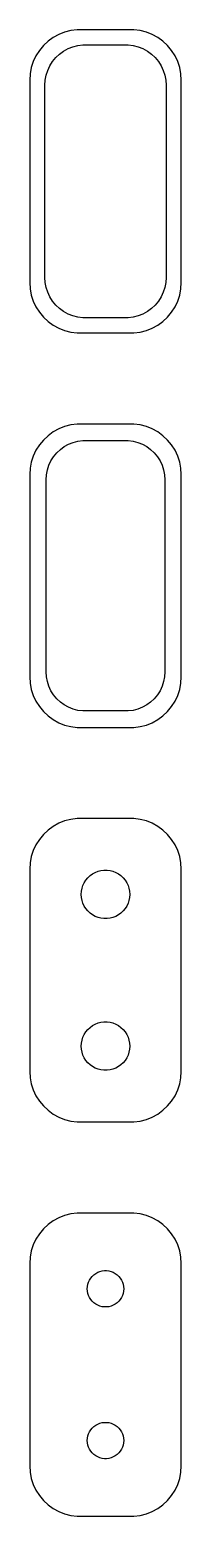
# Model space of a CAD drawing. Header units: metres. Extents: x -8 to 8, y 102 to 249.
import ezdxf

# ---------------------------------------------------------------- set-up
doc = ezdxf.new("R2010")
doc.units = ezdxf.units.M

msp = doc.modelspace()

# ---------------------------------------------------------------- linework, layer by layer
for p, q in [((-4.62889, 248.524), (-5.17912, 248.222)), ((-4.04507, 248.755), (-4.62889, 248.524)), ((-3.4369, 248.911), (-4.04507, 248.755)), ((-2.81395, 248.99), (-3.4369, 248.911)), ((2.81395, 248.99), (-2.81395, 248.99)), ((3.4369, 248.911), (2.81395, 248.99)), ((4.04507, 248.755), (3.4369, 248.911)), ((4.62889, 248.524), (4.04507, 248.755)), ((5.17912, 248.222), (4.62889, 248.524)), ((-6.54507, 246.939), (-6.88153, 246.409)), ((-6.14484, 247.423), (-6.54507, 246.939)), ((-5.68712, 247.853), (-6.14484, 247.423)), ((-5.17912, 248.222), (-5.68712, 247.853)), ((-4.1433, 246.877), (-3.70311, 247.119)), ((-3.70311, 247.119), (-3.23605, 247.304)), ((-3.23605, 247.304), (-2.74951, 247.429)), ((-2.74951, 247.429), (-2.25116, 247.492)), ((-2.25116, 247.492), (2.25116, 247.492)), ((2.25116, 247.492), (2.74951, 247.429)), ((2.74951, 247.429), (3.23605, 247.304)), ((3.23605, 247.304), (3.70311, 247.119)), ((3.70311, 247.119), (4.1433, 246.877)), ((5.68712, 247.853), (5.17912, 248.222)), ((6.14484, 247.423), (5.68712, 247.853)), ((6.54507, 246.939), (6.14484, 247.423)), ((6.88153, 246.409), (6.54507, 246.939)), ((-7.14888, 245.841), (-7.34291, 245.243)), ((-6.88153, 246.409), (-7.14888, 245.841)), ((-5.50522, 245.427), (-5.23605, 245.851)), ((-5.23605, 245.851), (-4.91586, 246.238)), ((-4.91586, 246.238), (-4.54968, 246.582)), ((-4.54968, 246.582), (-4.1433, 246.877)), ((4.1433, 246.877), (4.54968, 246.582)), ((4.54968, 246.582), (4.91586, 246.238)), ((4.91586, 246.238), (5.23605, 245.851)), ((5.23605, 245.851), (5.50522, 245.427)), ((7.14888, 245.841), (6.88153, 246.409)), ((7.34291, 245.243), (7.14888, 245.841)), ((-7.46057, 244.627), (-7.5, 244)), ((-7.5, 244), (-7.5, 224)), ((-7.34291, 245.243), (-7.46057, 244.627)), ((-6, 243.5), (-5.96844, 244.001)), ((-5.96844, 244.001), (-5.87433, 244.495)), ((-5.87433, 244.495), (-5.7191, 244.972)), ((-5.7191, 244.972), (-5.50522, 245.427)), ((5.50522, 245.427), (5.7191, 244.972)), ((5.7191, 244.972), (5.87433, 244.495)), ((5.87433, 244.495), (5.96844, 244.001)), ((5.96844, 244.001), (6, 243.5)), ((7.46057, 244.627), (7.34291, 245.243)), ((7.5, 244), (7.46057, 244.627)), ((7.5, 224), (7.5, 244)), ((-6, 224.5), (-6, 243.5)), ((6, 243.5), (6, 224.5)), ((-7.5, 224), (-7.46057, 223.373)), ((-5.96844, 223.999), (-6, 224.5)), ((-5.87433, 223.505), (-5.96844, 223.999)), ((-5.7191, 223.028), (-5.87433, 223.505)), ((5.87433, 223.505), (5.7191, 223.028)), ((5.96844, 223.999), (5.87433, 223.505)), ((6, 224.5), (5.96844, 223.999)), ((7.46057, 223.373), (7.5, 224)), ((-7.46057, 223.373), (-7.34291, 222.757)), ((-7.34291, 222.757), (-7.14888, 222.159)), ((-7.14888, 222.159), (-6.88153, 221.591)), ((-5.50522, 222.573), (-5.7191, 223.028)), ((-5.23605, 222.149), (-5.50522, 222.573)), ((-4.91586, 221.762), (-5.23605, 222.149)), ((5.23605, 222.149), (4.91586, 221.762)), ((5.50522, 222.573), (5.23605, 222.149)), ((5.7191, 223.028), (5.50522, 222.573)), ((6.88153, 221.591), (7.14888, 222.159)), ((7.14888, 222.159), (7.34291, 222.757)), ((7.34291, 222.757), (7.46057, 223.373)), ((-6.88153, 221.591), (-6.54507, 221.061)), ((-6.54507, 221.061), (-6.14484, 220.577)), ((-6.14484, 220.577), (-5.68712, 220.147)), ((-4.54968, 221.418), (-4.91586, 221.762)), ((-4.1433, 221.123), (-4.54968, 221.418)), ((-3.70311, 220.881), (-4.1433, 221.123)), ((-3.23605, 220.696), (-3.70311, 220.881)), ((-2.74951, 220.571), (-3.23605, 220.696)), ((-2.25116, 220.508), (-2.74951, 220.571)), ((2.25116, 220.508), (-2.25116, 220.508)), ((2.74951, 220.571), (2.25116, 220.508)), ((3.23605, 220.696), (2.74951, 220.571)), ((3.70311, 220.881), (3.23605, 220.696)), ((4.1433, 221.123), (3.70311, 220.881)), ((4.54968, 221.418), (4.1433, 221.123)), ((4.91586, 221.762), (4.54968, 221.418)), ((5.68712, 220.147), (6.14484, 220.577)), ((6.14484, 220.577), (6.54507, 221.061)), ((6.54507, 221.061), (6.88153, 221.591)), ((-5.68712, 220.147), (-5.17912, 219.778)), ((-5.17912, 219.778), (-4.62889, 219.476)), ((-4.62889, 219.476), (-4.04507, 219.245)), ((-4.04507, 219.245), (-3.4369, 219.089)), ((-3.4369, 219.089), (-2.81395, 219.01)), ((-2.81395, 219.01), (2.81395, 219.01)), ((2.81395, 219.01), (3.4369, 219.089)), ((3.4369, 219.089), (4.04507, 219.245)), ((4.04507, 219.245), (4.62889, 219.476)), ((4.62889, 219.476), (5.17912, 219.778)), ((5.17912, 219.778), (5.68712, 220.147)), ((-5.68712, 208.853), (-6.14484, 208.423)), ((-5.17912, 209.222), (-5.68712, 208.853)), ((-4.62889, 209.524), (-5.17912, 209.222)), ((-4.04507, 209.755), (-4.62889, 209.524)), ((-3.4369, 209.911), (-4.04507, 209.755)), ((-2.81395, 209.99), (-3.4369, 209.911)), ((2.81395, 209.99), (-2.81395, 209.99)), ((3.4369, 209.911), (2.81395, 209.99)), ((4.04507, 209.755), (3.4369, 209.911)), ((4.62889, 209.524), (4.04507, 209.755)), ((5.17912, 209.222), (4.62889, 209.524)), ((5.68712, 208.853), (5.17912, 209.222)), ((6.14484, 208.423), (5.68712, 208.853)), ((-6.88153, 207.409), (-7.14888, 206.841)), ((-6.54507, 207.939), (-6.88153, 207.409)), ((-6.14484, 208.423), (-6.54507, 207.939)), ((-4.82301, 207.151), (-4.46851, 207.484)), ((-4.46851, 207.484), (-4.07506, 207.77)), ((-4.07506, 207.77), (-3.64888, 208.004)), ((-3.64888, 208.004), (-3.1967, 208.183)), ((-3.1967, 208.183), (-2.72565, 208.304)), ((-2.72565, 208.304), (-2.24316, 208.365)), ((-2.24316, 208.365), (2.24316, 208.365)), ((2.24316, 208.365), (2.72565, 208.304)), ((2.72565, 208.304), (3.1967, 208.183)), ((3.1967, 208.183), (3.64888, 208.004)), ((3.64888, 208.004), (4.07506, 207.77)), ((4.07506, 207.77), (4.46851, 207.484)), ((4.46851, 207.484), (4.82301, 207.151)), ((6.54507, 207.939), (6.14484, 208.423)), ((6.88153, 207.409), (6.54507, 207.939)), ((7.14888, 206.841), (6.88153, 207.409)), ((-7.34291, 206.243), (-7.46057, 205.627)), ((-7.14888, 206.841), (-7.34291, 206.243)), ((-5.75096, 205.463), (-5.60068, 205.926)), ((-5.60068, 205.926), (-5.3936, 206.366)), ((-5.3936, 206.366), (-5.13301, 206.776)), ((-5.13301, 206.776), (-4.82301, 207.151)), ((4.82301, 207.151), (5.13301, 206.776)), ((5.13301, 206.776), (5.3936, 206.366)), ((5.3936, 206.366), (5.60068, 205.926)), ((5.60068, 205.926), (5.75096, 205.463)), ((7.34291, 206.243), (7.14888, 206.841)), ((7.46057, 205.627), (7.34291, 206.243)), ((-7.46057, 205.627), (-7.5, 205)), ((-7.5, 205), (-7.5, 185)), ((-5.87262, 204.5), (-5.84209, 204.985)), ((-5.87262, 185.5), (-5.87262, 204.5)), ((-5.84209, 204.985), (-5.75096, 205.463)), ((5.75096, 205.463), (5.84209, 204.985)), ((5.84209, 204.985), (5.87262, 204.5)), ((5.87262, 204.5), (5.87262, 185.5)), ((7.5, 205), (7.46057, 205.627)), ((7.5, 185), (7.5, 205)), ((-5.84209, 185.015), (-5.87262, 185.5)), ((5.87262, 185.5), (5.84209, 185.015)), ((-7.5, 185), (-7.46057, 184.373)), ((-7.46057, 184.373), (-7.34291, 183.757)), ((-7.34291, 183.757), (-7.14888, 183.159)), ((-5.75096, 184.537), (-5.84209, 185.015)), ((-5.60068, 184.074), (-5.75096, 184.537)), ((-5.3936, 183.634), (-5.60068, 184.074)), ((5.60068, 184.074), (5.3936, 183.634)), ((5.75096, 184.537), (5.60068, 184.074)), ((5.84209, 185.015), (5.75096, 184.537)), ((7.14888, 183.159), (7.34291, 183.757)), ((7.34291, 183.757), (7.46057, 184.373)), ((7.46057, 184.373), (7.5, 185)), ((-7.14888, 183.159), (-6.88153, 182.591)), ((-6.88153, 182.591), (-6.54507, 182.061)), ((-5.13301, 183.224), (-5.3936, 183.634)), ((-4.82301, 182.849), (-5.13301, 183.224)), ((-4.46851, 182.516), (-4.82301, 182.849)), ((-4.07506, 182.23), (-4.46851, 182.516)), ((4.46851, 182.516), (4.07506, 182.23)), ((4.82301, 182.849), (4.46851, 182.516)), ((5.13301, 183.224), (4.82301, 182.849)), ((5.3936, 183.634), (5.13301, 183.224)), ((6.54507, 182.061), (6.88153, 182.591)), ((6.88153, 182.591), (7.14888, 183.159)), ((-6.54507, 182.061), (-6.14484, 181.577)), ((-6.14484, 181.577), (-5.68712, 181.147)), ((-5.68712, 181.147), (-5.17912, 180.778)), ((-3.64888, 181.996), (-4.07506, 182.23)), ((-3.1967, 181.817), (-3.64888, 181.996)), ((-2.72565, 181.696), (-3.1967, 181.817)), ((-2.24316, 181.635), (-2.72565, 181.696)), ((2.24316, 181.635), (-2.24316, 181.635)), ((2.72565, 181.696), (2.24316, 181.635)), ((3.1967, 181.817), (2.72565, 181.696)), ((3.64888, 181.996), (3.1967, 181.817)), ((4.07506, 182.23), (3.64888, 181.996)), ((5.17912, 180.778), (5.68712, 181.147)), ((5.68712, 181.147), (6.14484, 181.577)), ((6.14484, 181.577), (6.54507, 182.061)), ((-5.17912, 180.778), (-4.62889, 180.476)), ((-4.62889, 180.476), (-4.04507, 180.245)), ((-4.04507, 180.245), (-3.4369, 180.089)), ((-3.4369, 180.089), (-2.81395, 180.01)), ((-2.81395, 180.01), (2.81395, 180.01)), ((2.81395, 180.01), (3.4369, 180.089)), ((3.4369, 180.089), (4.04507, 180.245)), ((4.04507, 180.245), (4.62889, 180.476)), ((4.62889, 180.476), (5.17912, 180.778)), ((-4.62889, 170.524), (-5.17912, 170.222)), ((-4.04507, 170.755), (-4.62889, 170.524)), ((-3.4369, 170.911), (-4.04507, 170.755)), ((-2.81395, 170.99), (-3.4369, 170.911)), ((2.81395, 170.99), (-2.81395, 170.99)), ((3.4369, 170.911), (2.81395, 170.99)), ((4.04507, 170.755), (3.4369, 170.911)), ((4.62889, 170.524), (4.04507, 170.755)), ((5.17912, 170.222), (4.62889, 170.524)), ((-6.14484, 169.423), (-6.54507, 168.939)), ((-5.68712, 169.853), (-6.14484, 169.423)), ((-5.17912, 170.222), (-5.68712, 169.853)), ((5.68712, 169.853), (5.17912, 170.222)), ((6.14484, 169.423), (5.68712, 169.853)), ((6.54507, 168.939), (6.14484, 169.423)), ((-7.14888, 167.841), (-7.34291, 167.243)), ((-6.88153, 168.409), (-7.14888, 167.841)), ((-6.54507, 168.939), (-6.88153, 168.409)), ((6.88153, 168.409), (6.54507, 168.939)), ((7.14888, 167.841), (6.88153, 168.409)), ((7.34291, 167.243), (7.14888, 167.841)), ((-7.46057, 166.627), (-7.5, 166)), ((-7.34291, 167.243), (-7.46057, 166.627)), ((7.46057, 166.627), (7.34291, 167.243)), ((7.5, 166), (7.46057, 166.627)), ((-7.5, 166), (-7.5, 146)), ((-2.23146, 164.383), (-2.10313, 164.656)), ((-2.10313, 164.656), (-1.94164, 164.911)), ((-1.94164, 164.911), (-1.74951, 165.143)), ((-1.74951, 165.143), (-1.52982, 165.349)), ((-1.52982, 165.349), (-1.28598, 165.526)), ((-1.28598, 165.526), (-1.02187, 165.672)), ((-1.02187, 165.672), (-0.741638, 165.783)), ((-0.741638, 165.783), (-0.449707, 165.857)), ((-0.449707, 165.857), (-0.150696, 165.895)), ((-0.150696, 165.895), (0.150696, 165.895)), ((0.150696, 165.895), (0.449707, 165.857)), ((0.449707, 165.857), (0.741638, 165.783)), ((0.741638, 165.783), (1.02187, 165.672)), ((1.02187, 165.672), (1.28598, 165.526)), ((1.28598, 165.526), (1.52982, 165.349)), ((1.52982, 165.349), (1.74951, 165.143)), ((1.74951, 165.143), (1.94164, 164.911)), ((1.94164, 164.911), (2.10313, 164.656)), ((2.10313, 164.656), (2.23146, 164.383)), ((7.5, 146), (7.5, 166)), ((-2.39999, 163.5), (-2.38107, 163.801)), ((-2.38107, 163.199), (-2.39999, 163.5)), ((-2.38107, 163.801), (-2.32458, 164.097)), ((-2.32458, 162.903), (-2.38107, 163.199)), ((-2.32458, 164.097), (-2.23146, 164.383)), ((2.23146, 164.383), (2.32458, 164.097)), ((2.32458, 164.097), (2.38107, 163.801)), ((2.38107, 163.199), (2.32458, 162.903)), ((2.38107, 163.801), (2.39999, 163.5)), ((2.39999, 163.5), (2.38107, 163.199)), ((-2.23146, 162.617), (-2.32458, 162.903)), ((-2.10313, 162.344), (-2.23146, 162.617)), ((-1.94164, 162.089), (-2.10313, 162.344)), ((-1.74951, 161.857), (-1.94164, 162.089)), ((-1.52982, 161.651), (-1.74951, 161.857)), ((1.74951, 161.857), (1.52982, 161.651)), ((1.94164, 162.089), (1.74951, 161.857)), ((2.10313, 162.344), (1.94164, 162.089)), ((2.23146, 162.617), (2.10313, 162.344)), ((2.32458, 162.903), (2.23146, 162.617)), ((-1.28598, 161.474), (-1.52982, 161.651)), ((-1.02187, 161.328), (-1.28598, 161.474)), ((-0.741638, 161.217), (-1.02187, 161.328)), ((-0.449707, 161.143), (-0.741638, 161.217)), ((-0.150696, 161.105), (-0.449707, 161.143)), ((0.150696, 161.105), (-0.150696, 161.105)), ((0.449707, 161.143), (0.150696, 161.105)), ((0.741638, 161.217), (0.449707, 161.143)), ((1.02187, 161.328), (0.741638, 161.217)), ((1.28598, 161.474), (1.02187, 161.328)), ((1.52982, 161.651), (1.28598, 161.474)), ((-1.94164, 149.911), (-1.74951, 150.143)), ((-1.74951, 150.143), (-1.52982, 150.349)), ((-1.52982, 150.349), (-1.28598, 150.526)), ((-1.28598, 150.526), (-1.02187, 150.672)), ((-1.02187, 150.672), (-0.741638, 150.783)), ((-0.741638, 150.783), (-0.449707, 150.857)), ((-0.449707, 150.857), (-0.150696, 150.895)), ((-0.150696, 150.895), (0.150696, 150.895)), ((0.150696, 150.895), (0.449707, 150.857)), ((0.449707, 150.857), (0.741638, 150.783)), ((0.741638, 150.783), (1.02187, 150.672)), ((1.02187, 150.672), (1.28598, 150.526)), ((1.28598, 150.526), (1.52982, 150.349)), ((1.52982, 150.349), (1.74951, 150.143)), ((1.74951, 150.143), (1.94164, 149.911)), ((-2.39999, 148.5), (-2.38107, 148.801)), ((-2.38107, 148.199), (-2.39999, 148.5)), ((-2.38107, 148.801), (-2.32458, 149.097)), ((-2.32458, 149.097), (-2.23146, 149.383)), ((-2.23146, 149.383), (-2.10313, 149.656)), ((-2.10313, 149.656), (-1.94164, 149.911)), ((1.94164, 149.911), (2.10313, 149.656)), ((2.10313, 149.656), (2.23146, 149.383)), ((2.23146, 149.383), (2.32458, 149.097)), ((2.32458, 149.097), (2.38107, 148.801)), ((2.38107, 148.801), (2.39999, 148.5)), ((2.39999, 148.5), (2.38107, 148.199)), ((-2.32458, 147.903), (-2.38107, 148.199)), ((-2.23146, 147.617), (-2.32458, 147.903)), ((-2.10313, 147.344), (-2.23146, 147.617)), ((-1.94164, 147.089), (-2.10313, 147.344)), ((-1.74951, 146.857), (-1.94164, 147.089)), ((1.94164, 147.089), (1.74951, 146.857)), ((2.10313, 147.344), (1.94164, 147.089)), ((2.23146, 147.617), (2.10313, 147.344)), ((2.32458, 147.903), (2.23146, 147.617)), ((2.38107, 148.199), (2.32458, 147.903)), ((-7.5, 146), (-7.46057, 145.373)), ((-1.52982, 146.651), (-1.74951, 146.857)), ((-1.28598, 146.474), (-1.52982, 146.651)), ((-1.02187, 146.328), (-1.28598, 146.474)), ((-0.741638, 146.217), (-1.02187, 146.328)), ((-0.449707, 146.143), (-0.741638, 146.217)), ((-0.150696, 146.105), (-0.449707, 146.143)), ((0.150696, 146.105), (-0.150696, 146.105)), ((0.449707, 146.143), (0.150696, 146.105)), ((0.741638, 146.217), (0.449707, 146.143)), ((1.02187, 146.328), (0.741638, 146.217)), ((1.28598, 146.474), (1.02187, 146.328)), ((1.52982, 146.651), (1.28598, 146.474)), ((1.74951, 146.857), (1.52982, 146.651)), ((7.46057, 145.373), (7.5, 146)), ((-7.46057, 145.373), (-7.34291, 144.757)), ((-7.34291, 144.757), (-7.14888, 144.159)), ((-7.14888, 144.159), (-6.88153, 143.591)), ((6.88153, 143.591), (7.14888, 144.159)), ((7.14888, 144.159), (7.34291, 144.757)), ((7.34291, 144.757), (7.46057, 145.373)), ((-6.88153, 143.591), (-6.54507, 143.061)), ((-6.54507, 143.061), (-6.14484, 142.577)), ((-6.14484, 142.577), (-5.68712, 142.147)), ((5.68712, 142.147), (6.14484, 142.577)), ((6.14484, 142.577), (6.54507, 143.061)), ((6.54507, 143.061), (6.88153, 143.591)), ((-5.68712, 142.147), (-5.17912, 141.778)), ((-5.17912, 141.778), (-4.62889, 141.476)), ((-4.62889, 141.476), (-4.04507, 141.245)), ((-4.04507, 141.245), (-3.4369, 141.089)), ((3.4369, 141.089), (4.04507, 141.245)), ((4.04507, 141.245), (4.62889, 141.476)), ((4.62889, 141.476), (5.17912, 141.778)), ((5.17912, 141.778), (5.68712, 142.147)), ((-3.4369, 141.089), (-2.81395, 141.01)), ((-2.81395, 141.01), (2.81395, 141.01)), ((2.81395, 141.01), (3.4369, 141.089)), ((-5.68712, 130.853), (-6.14484, 130.423)), ((-5.17912, 131.222), (-5.68712, 130.853)), ((-4.62889, 131.524), (-5.17912, 131.222)), ((-4.04507, 131.755), (-4.62889, 131.524)), ((-3.4369, 131.911), (-4.04507, 131.755)), ((-2.81395, 131.99), (-3.4369, 131.911)), ((2.81395, 131.99), (-2.81395, 131.99)), ((3.4369, 131.911), (2.81395, 131.99)), ((4.04507, 131.755), (3.4369, 131.911)), ((4.62889, 131.524), (4.04507, 131.755)), ((5.17912, 131.222), (4.62889, 131.524)), ((5.68712, 130.853), (5.17912, 131.222)), ((6.14484, 130.423), (5.68712, 130.853)), ((-6.88153, 129.409), (-7.14888, 128.841)), ((-6.54507, 129.939), (-6.88153, 129.409)), ((-6.14484, 130.423), (-6.54507, 129.939)), ((6.54507, 129.939), (6.14484, 130.423)), ((6.88153, 129.409), (6.54507, 129.939)), ((7.14888, 128.841), (6.88153, 129.409)), ((-7.34291, 128.243), (-7.46057, 127.627)), ((-7.14888, 128.841), (-7.34291, 128.243)), ((7.34291, 128.243), (7.14888, 128.841)), ((7.46057, 127.627), (7.34291, 128.243)), ((-7.46057, 127.627), (-7.5, 127)), ((-7.5, 127), (-7.5, 107)), ((7.5, 127), (7.46057, 127.627)), ((7.5, 107), (7.5, 127)), ((-1.7858, 124.726), (-1.74344, 124.948)), ((-1.74344, 124.948), (-1.67358, 125.163)), ((-1.67358, 125.163), (-1.57735, 125.367)), ((-1.57735, 125.367), (-1.45622, 125.558)), ((-1.45622, 125.558), (-1.31213, 125.732)), ((-1.31213, 125.732), (-1.14735, 125.887)), ((-1.14735, 125.887), (-0.964478, 126.02)), ((-0.964478, 126.02), (-0.766388, 126.129)), ((-0.766388, 126.129), (-0.556229, 126.212)), ((-0.556229, 126.212), (-0.33728, 126.268)), ((-0.33728, 126.268), (-0.113022, 126.296)), ((-0.113022, 126.296), (0.113022, 126.296)), ((0.113022, 126.296), (0.33728, 126.268)), ((0.33728, 126.268), (0.556229, 126.212)), ((0.556229, 126.212), (0.766388, 126.129)), ((0.766388, 126.129), (0.964478, 126.02)), ((0.964478, 126.02), (1.14735, 125.887)), ((1.14735, 125.887), (1.31213, 125.732)), ((1.31213, 125.732), (1.45622, 125.558)), ((1.45622, 125.558), (1.57735, 125.367)), ((1.57735, 125.367), (1.67358, 125.163)), ((1.67358, 125.163), (1.74344, 124.948)), ((1.74344, 124.948), (1.7858, 124.726)), ((-1.79999, 124.5), (-1.7858, 124.726)), ((-1.7858, 124.274), (-1.79999, 124.5)), ((-1.74344, 124.052), (-1.7858, 124.274)), ((-1.67358, 123.837), (-1.74344, 124.052)), ((-1.57735, 123.633), (-1.67358, 123.837)), ((-1.45622, 123.442), (-1.57735, 123.633)), ((1.57735, 123.633), (1.45622, 123.442)), ((1.67358, 123.837), (1.57735, 123.633)), ((1.74344, 124.052), (1.67358, 123.837)), ((1.7858, 124.274), (1.74344, 124.052)), ((1.7858, 124.726), (1.79999, 124.5)), ((1.79999, 124.5), (1.7858, 124.274)), ((-1.31213, 123.268), (-1.45622, 123.442)), ((-1.14735, 123.113), (-1.31213, 123.268)), ((-0.964478, 122.98), (-1.14735, 123.113)), ((-0.766388, 122.871), (-0.964478, 122.98)), ((-0.556229, 122.788), (-0.766388, 122.871)), ((-0.33728, 122.732), (-0.556229, 122.788)), ((-0.113022, 122.704), (-0.33728, 122.732)), ((0.113022, 122.704), (-0.113022, 122.704)), ((0.33728, 122.732), (0.113022, 122.704)), ((0.556229, 122.788), (0.33728, 122.732)), ((0.766388, 122.871), (0.556229, 122.788)), ((0.964478, 122.98), (0.766388, 122.871)), ((1.14735, 123.113), (0.964478, 122.98)), ((1.31213, 123.268), (1.14735, 123.113)), ((1.45622, 123.442), (1.31213, 123.268)), ((-1.67358, 110.163), (-1.57735, 110.367)), ((-1.57735, 110.367), (-1.45622, 110.558)), ((-1.45622, 110.558), (-1.31213, 110.732)), ((-1.31213, 110.732), (-1.14735, 110.887)), ((-1.14735, 110.887), (-0.964478, 111.02)), ((-0.964478, 111.02), (-0.766388, 111.129)), ((-0.766388, 111.129), (-0.556229, 111.212)), ((-0.556229, 111.212), (-0.33728, 111.268)), ((-0.33728, 111.268), (-0.113022, 111.296)), ((-0.113022, 111.296), (0.113022, 111.296)), ((0.113022, 111.296), (0.33728, 111.268)), ((0.33728, 111.268), (0.556229, 111.212)), ((0.556229, 111.212), (0.766388, 111.129)), ((0.766388, 111.129), (0.964478, 111.02)), ((0.964478, 111.02), (1.14735, 110.887)), ((1.14735, 110.887), (1.31213, 110.732)), ((1.31213, 110.732), (1.45622, 110.558)), ((1.45622, 110.558), (1.57735, 110.367)), ((1.57735, 110.367), (1.67358, 110.163)), ((-1.79999, 109.5), (-1.7858, 109.726)), ((-1.7858, 109.274), (-1.79999, 109.5)), ((-1.7858, 109.726), (-1.74344, 109.948)), ((-1.74344, 109.052), (-1.7858, 109.274)), ((-1.74344, 109.948), (-1.67358, 110.163)), ((-1.67358, 108.837), (-1.74344, 109.052)), ((-1.57735, 108.633), (-1.67358, 108.837)), ((1.67358, 108.837), (1.57735, 108.633)), ((1.67358, 110.163), (1.74344, 109.948)), ((1.74344, 109.052), (1.67358, 108.837)), ((1.74344, 109.948), (1.7858, 109.726)), ((1.7858, 109.274), (1.74344, 109.052)), ((1.7858, 109.726), (1.79999, 109.5)), ((1.79999, 109.5), (1.7858, 109.274)), ((-1.45622, 108.442), (-1.57735, 108.633)), ((-1.31213, 108.268), (-1.45622, 108.442)), ((-1.14735, 108.113), (-1.31213, 108.268)), ((-0.964478, 107.98), (-1.14735, 108.113)), ((-0.766388, 107.871), (-0.964478, 107.98)), ((-0.556229, 107.788), (-0.766388, 107.871)), ((-0.33728, 107.732), (-0.556229, 107.788)), ((-0.113022, 107.704), (-0.33728, 107.732)), ((0.113022, 107.704), (-0.113022, 107.704)), ((0.33728, 107.732), (0.113022, 107.704)), ((0.556229, 107.788), (0.33728, 107.732)), ((0.766388, 107.871), (0.556229, 107.788)), ((0.964478, 107.98), (0.766388, 107.871)), ((1.14735, 108.113), (0.964478, 107.98)), ((1.31213, 108.268), (1.14735, 108.113)), ((1.45622, 108.442), (1.31213, 108.268)), ((1.57735, 108.633), (1.45622, 108.442)), ((-7.5, 107), (-7.46057, 106.373)), ((-7.46057, 106.373), (-7.34291, 105.757)), ((7.34291, 105.757), (7.46057, 106.373)), ((7.46057, 106.373), (7.5, 107)), ((-7.34291, 105.757), (-7.14888, 105.159)), ((-7.14888, 105.159), (-6.88153, 104.591)), ((-6.88153, 104.591), (-6.54507, 104.061)), ((6.54507, 104.061), (6.88153, 104.591)), ((6.88153, 104.591), (7.14888, 105.159)), ((7.14888, 105.159), (7.34291, 105.757)), ((-6.54507, 104.061), (-6.14484, 103.577)), ((-6.14484, 103.577), (-5.68712, 103.147)), ((-5.68712, 103.147), (-5.17912, 102.778)), ((5.17912, 102.778), (5.68712, 103.147)), ((5.68712, 103.147), (6.14484, 103.577)), ((6.14484, 103.577), (6.54507, 104.061)), ((-5.17912, 102.778), (-4.62889, 102.476)), ((-4.62889, 102.476), (-4.04507, 102.245)), ((-4.04507, 102.245), (-3.4369, 102.089)), ((-3.4369, 102.089), (-2.81395, 102.01)), ((-2.81395, 102.01), (2.81395, 102.01)), ((2.81395, 102.01), (3.4369, 102.089)), ((3.4369, 102.089), (4.04507, 102.245)), ((4.04507, 102.245), (4.62889, 102.476)), ((4.62889, 102.476), (5.17912, 102.778))]:
    msp.add_line(p, q)

doc.saveas('drawing.dxf')
